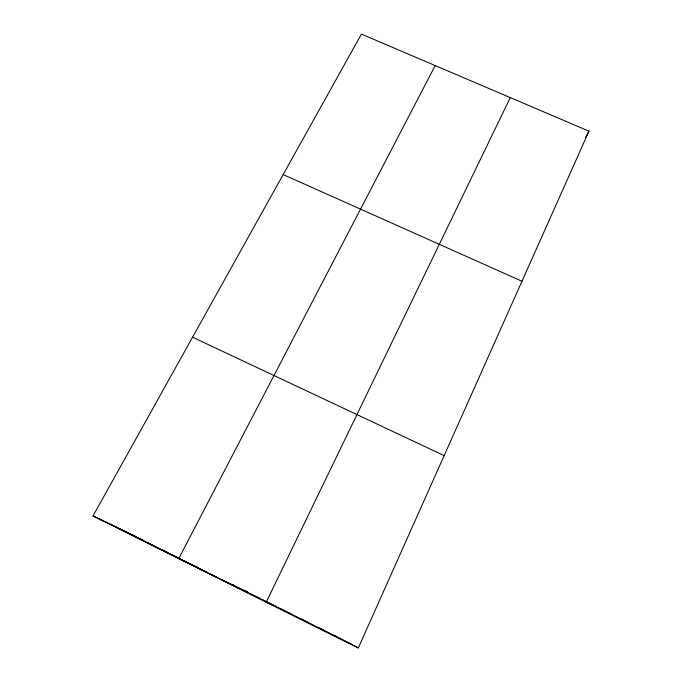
<?xml version="1.0" encoding="UTF-8"?>
<svg xmlns="http://www.w3.org/2000/svg" width="682" height="682" viewBox="0 0 682 682"><rect width="100%" height="100%" fill="white"/><g stroke="black" fill="none" stroke-linecap="round" stroke-linejoin="round"><path stroke-width="1.02" d="M358.34 647.9L588.967 131.157L361.409 34.1L93.033 515.899L358.34 647.9L98.217 518.397M510.272 97.594L266.27 602.095L275.903 606.366M435.201 65.574L178.769 558.558L194.975 566.213M585.625 137.321L588.967 131.157M283.166 174.558L521.977 281.257M222.298 580.212L224.566 581.26M192.571 337.206L444.153 455.627M196.527 566.938L198.846 568.038L196.945 567.092M135.684 537.118L139.912 539.147M93.033 515.899L117.875 527.868M118.813 528.32L124.968 531.287M130.603 533.997L125.906 531.738L130.629 534.1M131.49 534.424L135.027 536.129M139.674 538.43L141.549 539.36M231.752 584.235L233.611 585.156M243.866 590.254L248.546 592.59M132.513 535.038L142.888 540.204M147.602 542.548L155.146 546.299M162.7 550.059L167.457 552.42M172.214 554.79L176.97 557.151M184.575 560.936L186.484 561.883M231.599 584.329L248.546 592.76M250.43 593.698L260.814 598.864M262.706 599.802L273.09 604.968M280.575 608.694L290.856 613.809M301.137 618.924L308.614 622.64M318.946 627.781L323.66 630.125M334.035 635.292L335.919 636.229M112.249 525.157L194.651 566.154M196.552 567.1L206.987 572.292M208.888 573.238L216.475 577.015M221.224 579.376L228.82 583.153M230.712 584.09L270.012 603.647M270.95 604.107L337.215 637.082M339.09 638.011L352.244 644.55"/></g></svg>
